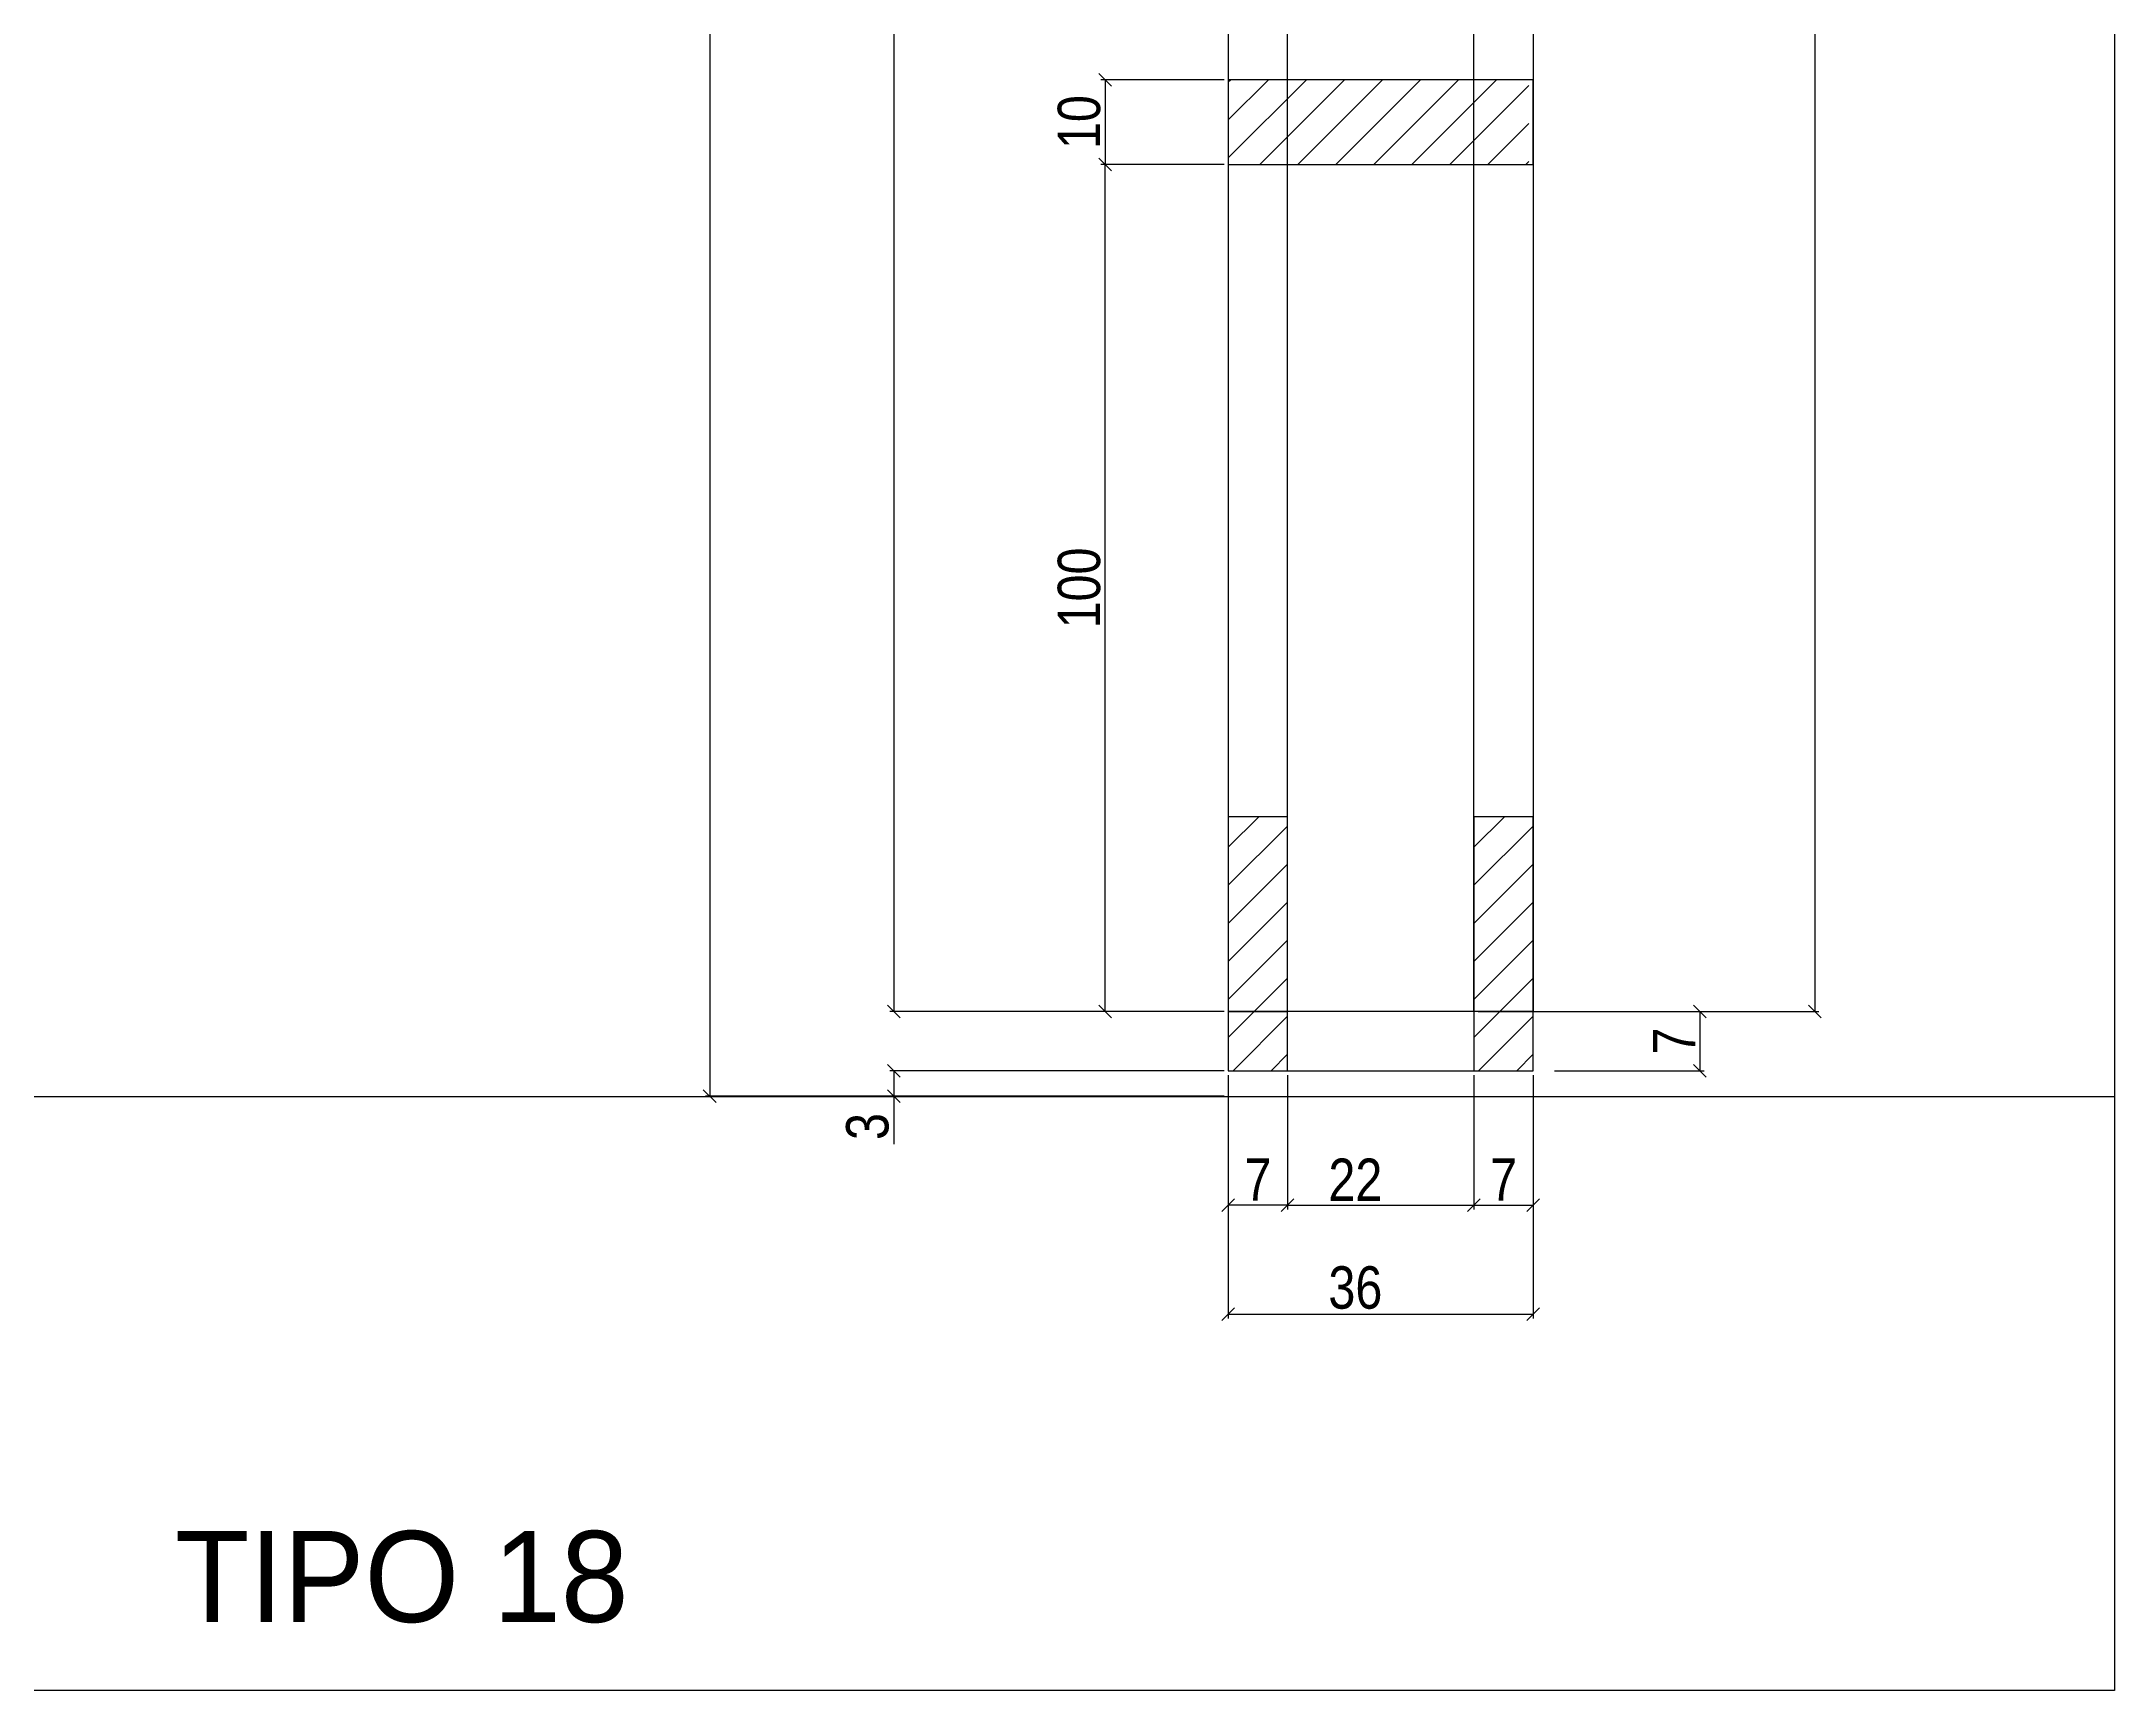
# Model space of a CAD drawing. Header units: millimetres. Extents: x 3247 to 10920, y 704 to 3817.
# Drawn here: x 3756.2 to 4245.7, y 703.7 to 1093.1 of the extents above; entities that cross this region are included whole.
import ezdxf

# ---------------------------------------------------------------- set-up
doc = ezdxf.new("R2010")
doc.units = ezdxf.units.MM
for name, color, linetype in [('1', 1, 'Continuous'), ('COTA', 241, 'Continuous'), ('Painéis', 200, 'Continuous'), ('SARR_7x7', 40, 'Continuous'), ('VIGAS', 3, 'Continuous')]:
    doc.layers.add(name, color=color, linetype=linetype)
doc.styles.add('COTA TECNICA 2X', font='techl___.ttf', dxfattribs={"height": 10})
doc.styles.add('ROMAS860', font='ROMAS860.SHX', dxfattribs={"height": 8.5})
doc.dimstyles.new('SECAO', dxfattribs={"dimscale": 0.333333, "dimtxt": 5, "dimasz": 9, "dimexe": 3, "dimexo": 3, "dimgap": 3, "dimtad": 1, "dimdec": 1, "dimlfac": 0.5, "dimzin": 12, "dimdsep": 46, "dimtxsty": 'COTA TECNICA 2X', "dimblk1": 'OBLIQUE', "dimblk2": 'OBLIQUE', "dimsah": 1, "dimcen": 0.9, "dimclrd": 4, "dimclre": 4, "dimclrt": 240, "dimadec": 1, "dimazin": 3, "dimtfac": 1, "dimtdec": 1, "dimtmove": 0, "dimatfit": 3, "dimfxl": 1, "dimtolj": 1, "dimtzin": 12, "dimarcsym": 0})

# ---------------------------------------------------------------- blocks, each defined once
blk = doc.blocks.new('_Oblique')
at = {"layer": '1', "color": 0, "lineweight": -2}
blk.add_line((-0.5, -0.5), (0.5, 0.5), dxfattribs=at)
blk = doc.blocks.new('*D501')
at = {"layer": 'COTA', "color": 4, "lineweight": -2, "transparency": 16777216}
for p, q in [((4035.48, 1366.03), (3956.52, 1366.03)), ((3957.52, 1366.03), (3957.52, 864.03)), ((4035.48, 864.03), (3956.52, 864.03))]:
    blk.add_line(p, q, dxfattribs=at)
at = {"layer": 'Defpoints', "color": 0, "transparency": 16777216}
for p in [(4036.48, 1366.03), (3957.52, 864.03), (4036.48, 864.03)]:
    blk.add_point(p, dxfattribs=at)
at = {"layer": 'COTA', "color": 4, "lineweight": -2, "transparency": 16777216, "xscale": 3, "yscale": 3, "zscale": 3}
for p, rotation in [((3957.52, 1366.03), 90), ((3957.52, 864.03), 270)]:
    blk.add_blockref('_Oblique', p, dxfattribs=dict(at, rotation=rotation))
at = {"layer": 'COTA', "color": 240, "transparency": 16777216, "insert": (3951.41, 1115.03), "char_height": 10, "attachment_point": 5, "rotation": 90, "style": 'COTA TECNICA 2X'}
blk.add_mtext('\\A1;251', dxfattribs=at)
blk = doc.blocks.new('*D502')
at = {"layer": 'COTA', "color": 4, "lineweight": -2, "transparency": 16777216}
for p, q in [((4036.48, 849.03), (4036.48, 791.57)), ((4108.48, 849.03), (4108.48, 791.57)), ((4036.48, 792.57), (4108.48, 792.57))]:
    blk.add_line(p, q, dxfattribs=at)
at = {"layer": 'Defpoints', "color": 0, "transparency": 16777216}
for p in [(4036.48, 850.03), (4108.48, 850.03), (4108.48, 792.57)]:
    blk.add_point(p, dxfattribs=at)
at = {"layer": 'COTA', "color": 4, "lineweight": -2, "transparency": 16777216, "xscale": 3, "yscale": 3, "zscale": 3, "rotation": 180}
blk.add_blockref('_Oblique', (4036.48, 792.57), dxfattribs=at)
at = {"layer": 'COTA', "color": 4, "lineweight": -2, "transparency": 16777216, "xscale": 3, "yscale": 3, "zscale": 3}
blk.add_blockref('_Oblique', (4108.48, 792.57), dxfattribs=at)
at = {"layer": 'COTA', "color": 240, "transparency": 16777216, "insert": (4066.48, 798.79), "char_height": 10, "attachment_point": 5, "style": 'COTA TECNICA 2X'}
blk.add_mtext('\\A1;36', dxfattribs=at)
blk = doc.blocks.new('*D503')
at = {"layer": 'COTA', "color": 4, "lineweight": -2, "transparency": 16777216}
for p, q in [((4050.48, 849.03), (4050.48, 817.29)), ((4094.48, 849.03), (4094.48, 817.29)), ((4050.48, 818.29), (4094.48, 818.29))]:
    blk.add_line(p, q, dxfattribs=at)
at = {"layer": 'Defpoints', "color": 0, "transparency": 16777216}
for p in [(4050.48, 850.03), (4094.48, 850.03), (4094.48, 818.29)]:
    blk.add_point(p, dxfattribs=at)
at = {"layer": 'COTA', "color": 4, "lineweight": -2, "transparency": 16777216, "xscale": 3, "yscale": 3, "zscale": 3, "rotation": 180}
blk.add_blockref('_Oblique', (4050.48, 818.29), dxfattribs=at)
at = {"layer": 'COTA', "color": 4, "lineweight": -2, "transparency": 16777216, "xscale": 3, "yscale": 3, "zscale": 3}
blk.add_blockref('_Oblique', (4094.48, 818.29), dxfattribs=at)
at = {"layer": 'COTA', "color": 240, "transparency": 16777216, "insert": (4066.48, 824.29), "char_height": 10, "attachment_point": 5, "style": 'COTA TECNICA 2X'}
blk.add_mtext('\\A1;22', dxfattribs=at)
blk = doc.blocks.new('*D504')
at = {"layer": 'COTA', "color": 4, "lineweight": -2, "transparency": 16777216}
blk.add_line((4094.48, 818.29), (4108.48, 818.29), dxfattribs=at)
at = {"layer": 'Defpoints', "color": 0, "transparency": 16777216}
for p in [(4094.48, 818.29), (4108.48, 818.29), (4108.48, 818.29)]:
    blk.add_point(p, dxfattribs=at)
at = {"layer": 'COTA', "color": 4, "lineweight": -2, "transparency": 16777216, "xscale": 3, "yscale": 3, "zscale": 3, "rotation": 180}
blk.add_blockref('_Oblique', (4094.48, 818.29), dxfattribs=at)
at = {"layer": 'COTA', "color": 4, "lineweight": -2, "transparency": 16777216, "xscale": 3, "yscale": 3, "zscale": 3}
blk.add_blockref('_Oblique', (4108.48, 818.29), dxfattribs=at)
at = {"layer": 'COTA', "color": 240, "transparency": 16777216, "insert": (4101.48, 824.37), "char_height": 10, "attachment_point": 5, "style": 'COTA TECNICA 2X'}
blk.add_mtext('\\A1;7', dxfattribs=at)
blk = doc.blocks.new('*D505')
at = {"layer": 'COTA', "color": 4, "lineweight": -2, "transparency": 16777216}
blk.add_line((4050.48, 818.29), (4036.48, 818.29), dxfattribs=at)
at = {"layer": 'Defpoints', "color": 0, "transparency": 16777216}
for p in [(4036.48, 818.29), (4036.48, 818.29), (4050.48, 818.29)]:
    blk.add_point(p, dxfattribs=at)
at = {"layer": 'COTA', "color": 4, "lineweight": -2, "transparency": 16777216, "xscale": 3, "yscale": 3, "zscale": 3, "rotation": 180}
blk.add_blockref('_Oblique', (4036.48, 818.29), dxfattribs=at)
at = {"layer": 'COTA', "color": 4, "lineweight": -2, "transparency": 16777216, "xscale": 3, "yscale": 3, "zscale": 3}
blk.add_blockref('_Oblique', (4050.48, 818.29), dxfattribs=at)
at = {"layer": 'COTA', "color": 240, "transparency": 16777216, "insert": (4043.48, 824.37), "char_height": 10, "attachment_point": 5, "style": 'COTA TECNICA 2X'}
blk.add_mtext('\\A1;7', dxfattribs=at)
blk = doc.blocks.new('*D506')
at = {"layer": 'COTA', "color": 4, "lineweight": -2, "transparency": 16777216}
for p, q in [((4035.48, 1084.05), (4006.38, 1084.05)), ((4007.38, 1084.05), (4007.38, 1064.05)), ((4035.48, 1064.05), (4006.38, 1064.05))]:
    blk.add_line(p, q, dxfattribs=at)
at = {"layer": 'Defpoints', "color": 0, "transparency": 16777216}
for p in [(4036.48, 1084.05), (4007.38, 1064.05), (4036.48, 1064.05)]:
    blk.add_point(p, dxfattribs=at)
at = {"layer": 'COTA', "color": 4, "lineweight": -2, "transparency": 16777216, "xscale": 3, "yscale": 3, "zscale": 3}
for p, rotation in [((4007.38, 1084.05), 90), ((4007.38, 1064.05), 270)]:
    blk.add_blockref('_Oblique', p, dxfattribs=dict(at, rotation=rotation))
at = {"layer": 'COTA', "color": 240, "transparency": 16777216, "insert": (4001.28, 1074.05), "char_height": 10, "attachment_point": 5, "rotation": 90, "style": 'COTA TECNICA 2X'}
blk.add_mtext('\\A1;10', dxfattribs=at)
blk = doc.blocks.new('*D508')
at = {"layer": 'COTA', "color": 4, "lineweight": -2, "transparency": 16777216}
for p, q in [((4049.48, 1404.03), (3913.02, 1404.03)), ((3914.02, 1404.03), (3914.02, 844.03)), ((4035.48, 844.03), (3913.02, 844.03))]:
    blk.add_line(p, q, dxfattribs=at)
at = {"layer": 'Defpoints', "color": 0, "transparency": 16777216}
for p in [(4050.48, 1404.03), (3914.02, 844.03), (4036.48, 844.03)]:
    blk.add_point(p, dxfattribs=at)
at = {"layer": 'COTA', "color": 4, "lineweight": -2, "transparency": 16777216, "xscale": 3, "yscale": 3, "zscale": 3}
for p, rotation in [((3914.02, 1404.03), 90), ((3914.02, 844.03), 270)]:
    blk.add_blockref('_Oblique', p, dxfattribs=dict(at, rotation=rotation))
at = {"layer": 'COTA', "color": 240, "transparency": 16777216, "insert": (3907.89, 1124.03), "char_height": 10, "attachment_point": 5, "rotation": 90, "style": 'COTA TECNICA 2X'}
blk.add_mtext('\\A1;280', dxfattribs=at)
blk = doc.blocks.new('*D509')
at = {"layer": 'COTA', "color": 4, "lineweight": -2, "transparency": 16777216}
for p, q in [((4035.48, 850.03), (3956.52, 850.03)), ((3957.52, 850.03), (3957.52, 844.03)), ((4035.48, 844.03), (3956.52, 844.03)), ((3957.52, 844.03), (3957.52, 832.7))]:
    blk.add_line(p, q, dxfattribs=at)
at = {"layer": 'Defpoints', "color": 0, "transparency": 16777216}
for p in [(4036.48, 850.03), (3957.52, 844.03), (4036.48, 844.03)]:
    blk.add_point(p, dxfattribs=at)
at = {"layer": 'COTA', "color": 4, "lineweight": -2, "transparency": 16777216, "xscale": 3, "yscale": 3, "zscale": 3}
for p, rotation in [((3957.52, 850.03), 90), ((3957.52, 844.03), 270)]:
    blk.add_blockref('_Oblique', p, dxfattribs=dict(at, rotation=rotation))
at = {"layer": 'COTA', "color": 240, "transparency": 16777216, "insert": (3951.3, 836.87), "char_height": 10, "attachment_point": 5, "rotation": 90, "style": 'COTA TECNICA 2X'}
blk.add_mtext('\\A1;3', dxfattribs=at)
blk = doc.blocks.new('*D512')
at = {"layer": 'COTA', "color": 4, "lineweight": -2, "transparency": 16777216}
for p, q in [((4035.48, 1064.05), (4006.38, 1064.05)), ((4007.38, 864.03), (4007.38, 1064.05)), ((4034.48, 864.03), (4006.38, 864.03))]:
    blk.add_line(p, q, dxfattribs=at)
at = {"layer": 'Defpoints', "color": 0, "transparency": 16777216}
for p in [(4007.38, 1064.05), (4036.48, 1064.05), (4035.48, 864.03)]:
    blk.add_point(p, dxfattribs=at)
at = {"layer": 'COTA', "color": 4, "lineweight": -2, "transparency": 16777216, "xscale": 3, "yscale": 3, "zscale": 3}
for p, rotation in [((4007.38, 1064.05), 90), ((4007.38, 864.03), 270)]:
    blk.add_blockref('_Oblique', p, dxfattribs=dict(at, rotation=rotation))
at = {"layer": 'COTA', "color": 240, "transparency": 16777216, "insert": (4001.28, 964.04), "char_height": 10, "attachment_point": 5, "rotation": 90, "style": 'COTA TECNICA 2X'}
blk.add_mtext('\\A1;100', dxfattribs=at)
blk = doc.blocks.new('*D514')
at = {"layer": 'COTA', "color": 4, "lineweight": -2, "transparency": 16777216}
for p, q in [((4110.48, 1370.01), (4175.95, 1370.01)), ((4174.95, 1370.01), (4174.95, 864.03)), ((4110.48, 864.03), (4175.95, 864.03))]:
    blk.add_line(p, q, dxfattribs=at)
at = {"layer": 'Defpoints', "color": 0, "transparency": 16777216}
for p in [(4109.48, 1370.01), (4109.48, 864.03), (4174.95, 864.03)]:
    blk.add_point(p, dxfattribs=at)
at = {"layer": 'COTA', "color": 4, "lineweight": -2, "transparency": 16777216, "xscale": 3, "yscale": 3, "zscale": 3}
for p, rotation in [((4174.95, 1370.01), 90), ((4174.95, 864.03), 270)]:
    blk.add_blockref('_Oblique', p, dxfattribs=dict(at, rotation=rotation))
at = {"layer": 'COTA', "color": 240, "transparency": 16777216, "insert": (4168.73, 1117.02), "char_height": 10, "attachment_point": 5, "rotation": 90, "style": 'COTA TECNICA 2X'}
blk.add_mtext('\\A1;253', dxfattribs=at)
blk = doc.blocks.new('*D515')
at = {"layer": 'COTA', "color": 4, "lineweight": -2, "transparency": 16777216}
for p, q in [((4095.48, 864.03), (4148.81, 864.03)), ((4147.81, 864.03), (4147.81, 850.03)), ((4113.53, 850.03), (4148.81, 850.03))]:
    blk.add_line(p, q, dxfattribs=at)
at = {"layer": 'Defpoints', "color": 0, "transparency": 16777216}
for p in [(4094.48, 864.03), (4112.53, 850.03), (4147.81, 850.03)]:
    blk.add_point(p, dxfattribs=at)
at = {"layer": 'COTA', "color": 4, "lineweight": -2, "transparency": 16777216, "xscale": 3, "yscale": 3, "zscale": 3}
for p, rotation in [((4147.81, 864.03), 90), ((4147.81, 850.03), 270)]:
    blk.add_blockref('_Oblique', p, dxfattribs=dict(at, rotation=rotation))
at = {"layer": 'COTA', "color": 240, "transparency": 16777216, "insert": (4141.73, 857.03), "char_height": 10, "attachment_point": 5, "rotation": 90, "style": 'COTA TECNICA 2X'}
blk.add_mtext('\\A1;7', dxfattribs=at)

msp = doc.modelspace()

# ---------------------------------------------------------------- hatches: boundary and pattern name
at = {"layer": 'COTA'}
h = msp.add_hatch(dxfattribs=at)
h.set_pattern_fill('ANSI31', color=256, scale=2, style=0)
h.set_pattern_definition([(45, (-22101.125, -196208.745), (-4.49012806, 4.49012806), [])])
h.paths.add_polyline_path([(4107.48, 1084.05), (4036.48, 1084.05), (4036.48, 1064.05), (4107.48, 1064.05)])
h = msp.add_hatch(dxfattribs=at)
h.set_pattern_fill('ANSI31', color=256, scale=2, style=0)
h.set_pattern_definition([(45, (-15807.74, -4959.16), (-4.490128, 4.490128), [])])
h.paths.add_polyline_path([(4036.48, 850.03), (4050.48, 850.03), (4050.48, 910.03), (4036.48, 910.03)])
h = msp.add_hatch(dxfattribs=at)
h.set_pattern_fill('ANSI31', color=256, scale=2, style=0)
h.set_pattern_definition([(45, (-15749.74, -4959.16), (-4.490128, 4.490128), [])])
h.paths.add_polyline_path([(4094.48, 850.03), (4108.48, 850.03), (4108.48, 910.03), (4094.48, 910.03)])

# ---------------------------------------------------------------- linework, layer by layer
at = {"linetype": 'Continuous'}
msp.add_lwpolyline([(4058.48, 850.03), (4108.48, 850.03), (4108.48, 864.03), (4036.48, 864.03), (4036.48, 850.03), (4058.48, 850.03)], dxfattribs=at)
at = {"layer": 'COTA', "color": 1}
msp.add_line((3246.75, 843.94), (4245.74, 843.94), dxfattribs=at)
at = {"layer": 'Painéis'}
msp.add_lwpolyline([(4036.48, 1064.05), (4108.48, 1064.05), (4108.48, 1084.05), (4036.48, 1084.05), (4036.48, 1064.05)], dxfattribs=at)
for points in [[(4036.48, 850.03), (4050.48, 850.03), (4050.48, 910.03), (4036.48, 910.03)], [(4094.48, 850.03), (4108.48, 850.03), (4108.48, 910.03), (4094.48, 910.03)]]:
    msp.add_lwpolyline(points, close=True, dxfattribs=at)
at = {"layer": 'SARR_7x7', "linetype": 'Continuous'}
for points in [[(4036.48, 864.03), (4050.48, 864.03), (4050.48, 1366.03), (4036.48, 1366.03)], [(4108.48, 864.03), (4094.48, 864.03), (4094.48, 1370.01), (4108.48, 1370.01)]]:
    msp.add_lwpolyline(points, close=True, dxfattribs=at)
at = {"layer": 'VIGAS'}
msp.add_lwpolyline([(4245.74, 703.68), (3746.25, 703.68), (3746.25, 1472.11), (4245.74, 1472.11)], close=True, dxfattribs=at)

# ---------------------------------------------------------------- texts
at = {"layer": 'COTA', "color": 7, "style": 'ROMAS860'}
msp.add_text('TIPO 18', height=21.505, dxfattribs=at).set_placement((3787.78, 719.85))

# ---------------------------------------------------------------- dimensions: what is measured, and where the dimension line sits
at = {"layer": 'COTA', "color": 3}
for base, p1, p2, picture, middle in [((3914.02, 844.03), (4050.48, 1404.03), (4036.48, 844.03), '*D508', (3907.89, 1124.03)), ((4174.95, 864.03), (4109.48, 1370.01), (4109.48, 864.03), '*D514', (4168.73, 1117.02)), ((3957.52, 864.03), (4036.48, 1366.03), (4036.48, 864.03), '*D501', (3951.41, 1115.03)), ((4007.38, 1064.05), (4036.48, 1084.05), (4036.48, 1064.05), '*D506', (4001.28, 1074.05)), ((4007.38, 1064.05), (4035.48, 864.03), (4036.48, 1064.05), '*D512', (4001.28, 964.04)), ((4147.81, 850.03), (4094.48, 864.03), (4112.53, 850.03), '*D515', (4141.73, 857.03)), ((3957.52, 844.03), (4036.48, 850.03), (4036.48, 844.03), '*D509', (3951.3, 836.87))]:
    dim = msp.add_linear_dim(base=base, p1=p1, p2=p2, angle=90, dimstyle='SECAO', dxfattribs=at)
    dim.commit()
    dim.dimension.update_dxf_attribs({"geometry": picture, "text_midpoint": middle})
for base, p1, p2, picture, middle in [((4108.48, 792.57), (4036.48, 850.03), (4108.48, 850.03), '*D502', (4066.48, 792.57)), ((4094.48, 818.29), (4050.48, 850.03), (4094.48, 850.03), '*D503', (4066.48, 818.29)), ((4108.48, 818.29), (4094.48, 818.29), (4108.48, 818.29), '*D504', (4101.48, 818.29))]:
    dim = msp.add_linear_dim(base=base, p1=p1, p2=p2, dimstyle='SECAO', dxfattribs=at)
    dim.commit()
    dim.dimension.update_dxf_attribs({"geometry": picture, "text_midpoint": middle, "dimtype": 160})
dim = msp.add_linear_dim(base=(4036.48, 818.29), p1=(4050.48, 818.29), p2=(4036.48, 818.29), dimstyle='SECAO', dxfattribs=at)
dim.commit()
dim.dimension.update_dxf_attribs({"geometry": '*D505', "text_midpoint": (4043.48, 824.37)})

doc.saveas('drawing.dxf')
